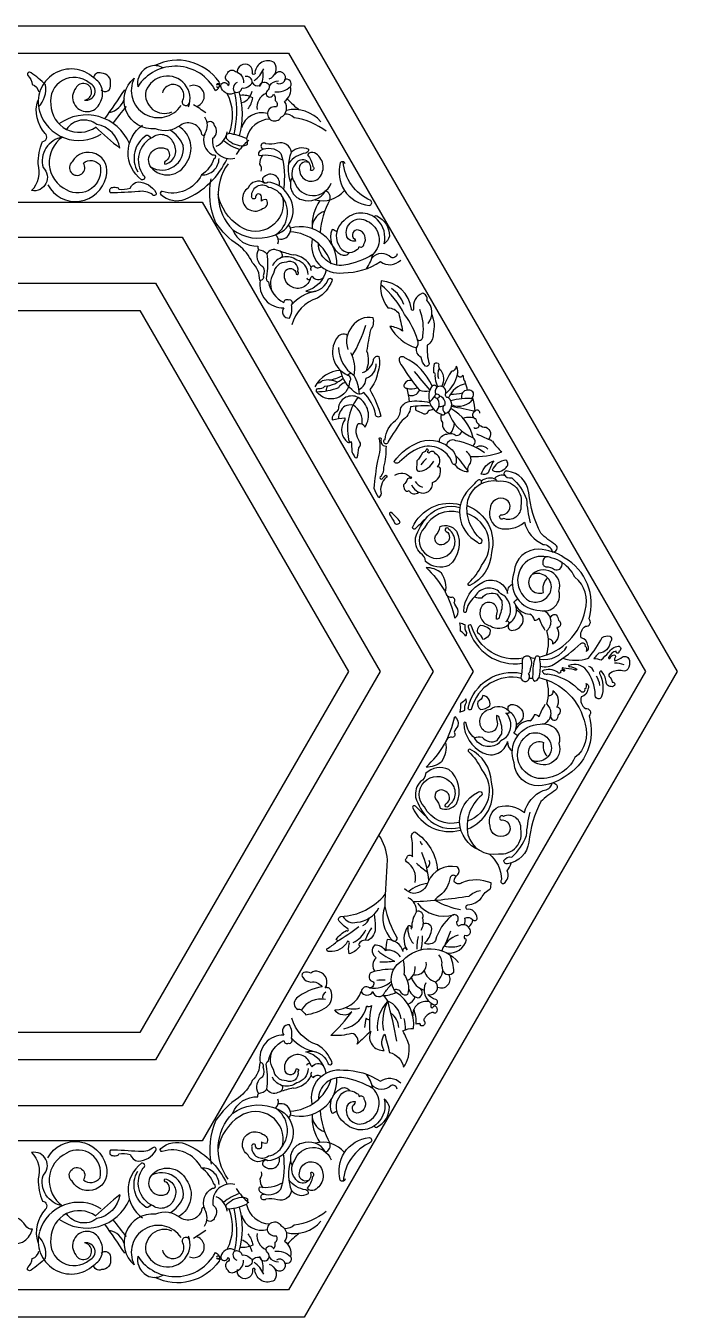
# Model space of a CAD drawing. Extents: x -66030 to 95157, y -13132 to 45879.
# Drawn here: x 27725 to 28417, y 15255 to 16627 of the extents above; entities that cross this region are included whole.
import ezdxf

# ---------------------------------------------------------------- set-up
doc = ezdxf.new("R2010")
doc.units = 0
doc.header["$LTSCALE"] = 100
doc.header["$MEASUREMENT"] = 0
for name, color, linetype in [('3', 11, 'CONTINUOUS'), ('4', 121, 'CONTINUOUS'), ('7', 105, 'CONTINUOUS')]:
    doc.layers.add(name, color=color, linetype=linetype)

# ---------------------------------------------------------------- blocks, each defined once
blk = doc.blocks.new('窗-071')
at = {"layer": '3'}
for points in [[(287.3, 1017.2), (574.6, 519.6), (287.3, 22), (-287.3, 22), (-574.6, 519.6), (-287.3, 1017.2)], [(218, 897.2), (436, 519.6), (218, 142), (-218, 142), (-436, 519.6), (-218, 897.2)]]:
    blk.add_lwpolyline(points, close=True, dxfattribs=at)
for points in [[(228.6, 987.2, 0.438189), (231.5, 994.1, 0.373718), (179.8, 1007.2)], [(271.8, 996.6, 0.503685), (275.9, 1009.7, 0.540446), (260.4, 1001.8, -0.935627), (258.3, 1000.6, 1.262142), (246.3, 1001)], [(91.9, 991.8, 0.04801), (80.3, 1001.4, 0.900983), (77.6, 999.2, -0.186951), (81.3, 991.9, -0.299596), (86.5, 986.1, -0.183133)], [(136.6, 987.8, 0.806853), (144.1, 992.3, 0.500109), (136.9, 1001, 0.539263), (130.7, 997.4)], [(246, 993.7, 0.499866), (244.3, 985.4, -0.469126), (233.6, 988.9, -1.325071), (238.6, 991.3, 0.516675), (239.1, 994.2, -0.533509), (238, 1000.7, -0.539439), (244.8, 1002.5, -0.351066), (251.3, 993.4)], [(243.7, 986.2, 0.518724), (250, 989.2, 0.309535), (258.2, 993.7, 0.498073), (252.6, 998.4, 0.306415)], [(219.9, 965.9, -0.28277), (220.1, 952.5, -1.032343), (217.8, 951.7, 0.538911), (200.7, 959.4, -0.274825), (180.3, 956.3, -0.732163), (163.3, 997)], [(229.5, 990.4, 3.990241), (229.4, 991.8, 0.22947), (232.5, 993.3, 0.22947)], [(258.2, 993.7, 0.357741), (264.2, 991.1, -1.227963), (271.1, 987.6, 1.617989), (275.3, 984.2, -0.236323), (276.6, 979, -0.457038), (277.6, 974, 2.007534), (281.3, 965.6, 0.466454), (284.2, 978.2, 0.278692), (289.1, 990.3, 0.278692)], [(276.5, 986.2, 0.217948), (289.1, 990.3, 0.764039), (283.9, 995.8, 0.764039)], [(105.6, 949.6, 0.449445), (90, 925.1, -0.748222), (80.8, 906.6, 0.269089), (86, 928.1, -0.106422), (89.6, 946, 0.646327), (91.7, 952.5, -0.263853), (85.7, 979.2)], [(254.6, 972.3, 0.145065), (258.6, 981.4, 0.148012), (248.8, 983.2)], [(317.8, 954.4, 0.124189), (292, 965.2, 0.19823), (284.3, 968.2, 0.19823)], [(151.8, 940.7, 0.322191), (133.1, 959.9, 0.434007), (108.8, 955.9, 0.434007)], [(176.8, 925.3, -0.804078), (189.7, 939.9, -0.488215), (188.9, 930.7, 0.566535), (187.9, 927.8, 0.502597), (195.3, 944, 0.499639), (178.4, 949.7, 0.476099), (170.6, 919, -0.910614), (169.2, 915.3, -0.510639), (170, 959.3)], [(176.8, 925.3, 0.546292), (205.3, 929, 0.438689), (199.1, 958.2, 0.438689)], [(244.3, 932.4, -0.543662), (226.6, 948.8, 0.443587), (227.9, 959, 0.645075), (221.7, 960.9)], [(176.6, 948.8, 0.30688), (173, 951, 0.404736), (166.2, 921.7)], [(220.1, 952.5, 0.396439), (226.3, 935.4, -1.081173), (227.2, 932.1, -0.175523), (217.4, 919.3, -0.377511), (185.9, 905.9, 0.706949), (184.6, 903.5, 0.27985), (204.4, 899.7, 0.184182), (238, 932.3, 0.184182)], [(93.8, 911.2, 0.695452), (140.6, 917.5, 0.91009), (113.3, 929.8, 2.272711), (122.4, 928.7, -0.448721), (135.8, 927, -0.660547), (108.9, 907.2)], [(282.7, 931, 0.181497), (263.7, 934.6, -0.358436), (264.8, 938.8, -0.366718), (281.2, 936.4, -0.115605), (283.3, 907.8)], [(289.8, 937.5, 0.444279), (278.5, 944.8, -0.122961), (269.2, 944.3, 1.499558), (267.8, 940.1)], [(289.1, 913.8, -0.17542), (289.8, 937.5, -0.351575), (303.4, 939.9, -0.404221), (301.2, 936.8, 0.19112), (287.6, 928.7, 0.19112)], [(303.6, 929.1, 0.666133), (296.2, 923, 0.66633), (312.3, 917.1, 0.467779), (308.4, 937, 0.359694), (302.7, 935.5, -0.115778), (307, 926, -0.917609), (305.1, 923, 0.93859), (292.6, 927.3, 0.341576), (292.2, 913.3, 0.698791), (321.6, 912.5)], [(238.8, 928.2, 0.366942), (242.5, 875.1, 0.248873), (274.4, 870.3, 0.556835), (286.8, 903.6, 0.226527), (270.8, 913.5, -0.291031), (267.9, 912.7, 0.475526), (254.9, 908.7, 1.0287), (266.5, 892.1, 0.513746), (269.9, 899.1, 0.348987), (265.7, 898, 0.033338), (265.4, 902.8, 0.844947), (260.9, 900.8, -0.908355), (257.8, 902.2, -0.639509), (271.3, 909.5, -0.234472), (282.6, 901.1, -0.683624), (248.2, 877.7, -0.210513), (230.8, 903.8)], [(265.5, 922.3, 0.253261), (264.4, 927.8, -0.187011), (266.8, 935.2)], [(333, 928.1, 0.681516), (329, 928.9, 0.201242), (332.3, 906.8, 0.223323), (352.3, 894.6, 0.662754), (353.5, 898.6, -0.276635), (331.3, 929.9)], [(242.5, 875.1, 0.326183), (262.8, 862, 0.109902), (263.2, 859.1, 0.414567), (266.8, 845.5, -0.247505), (267, 837.9, -0.575773), (264.2, 834.4, 0.21022), (258.2, 848.8, 0.132984), (247.1, 862.7, -0.097137), (229, 880.8, -0.155458), (225.1, 916.1)], [(356.5, 885.2, -0.617758), (358.4, 886.3, -0.295395), (368.5, 870, -0.194463), (364.2, 863.8, 0.2736), (358.9, 883.2, 0.421436), (332.2, 882.6, 0.381366), (327.8, 862.6, 0.511799), (342.4, 859.2, 0.316059), (344.2, 861.6, 0.57426), (348.1, 863.5, 0.492236), (343.8, 874.8, 0.843131), (340.4, 867.7, -0.227024), (341.2, 865.9, -0.34052), (334.3, 869.5, -0.695505), (350.7, 882.1, -0.527957), (355.2, 855.2, -0.098931), (331.9, 846.6, -0.461802), (311.4, 864.1)], [(326.2, 873.5, 0.106642), (322.5, 875.3, 0.404169), (329.6, 855.3, 0.427289), (336.3, 856.9)], [(306.5, 867.8, 0.531698), (331.5, 840.5, 0.15215), (361.3, 849.5, 0.377607), (377.7, 850.7)], [(263.2, 859.1, -0.184886), (270, 855.8, -0.065233), (269.7, 837.2, 0.383617), (271.2, 833.1, 0.238239), (283.7, 816.6, -0.556812), (287.4, 818.8, -0.77544), (289.7, 814.7)], [(282.1, 852.8, 0.560066), (278.8, 858.3, 0.416833), (270, 855.8)], [(303.1, 839.2, 0.345487), (294, 850.7, 0.481719), (274.4, 846)], [(374.8, 855.7, -0.420065), (369.9, 852.7, 0.449482), (354.4, 852.3, 0.449482)], [(302.1, 836.5, 0.515997), (304.8, 835.3, -0.52587), (288.4, 830.1, -0.319241), (284.5, 841.1, -0.819683), (293.5, 839.4, 0.964372), (295, 841.6, 0.613297), (285.7, 849, 0.390127), (275.4, 839.9, 0.311151), (275.5, 823.4)], [(317.6, 842.9, -0.289337), (301.3, 825.7, 0.373353), (319.1, 834.4, -1.203857), (322.3, 833.8, -0.153404), (310.7, 820.1, 0.254655), (290, 798.5, 0.254655)], [(305.8, 842.1, -0.515759), (307.5, 846.3, 0.436859), (313.7, 845.6, 0.436859)], [(304.8, 835.3, -0.120951), (306.3, 837.7, 0.464695), (315.4, 836.7, 0.464695)], [(399.6, 799.7, 0.372675), (398.7, 818.4, 0.446236), (395.1, 824, 0.359642), (388, 811.4, -1.261199), (386.3, 811.2, 0.358117), (361.9, 834, 0.210966), (367.3, 812.2, -0.249711), (376.1, 807.8, -0.009746), (379.2, 793.6, 0.126402), (369, 797.3, 0.204325), (390.3, 780.1, 0.204325)], [(402.6, 806.9, -0.164888), (403.7, 791.2, -0.277155), (399, 782.1, 0.094097), (400.5, 767.4, -0.478649), (397.5, 765.2, -0.136974), (394, 772.4, -0.30308), (390.3, 780.1, 0.265885), (391.2, 786.4, 0.094142), (380.8, 806.8, 0.100657), (361.6, 830.9)], [(391.2, 786.4, 0.650192), (395.3, 789.6, 0.138222), (393, 810.9, 0.138222)], [(350, 761.7, 0.199649), (350.5, 777.5, -0.01011), (353.5, 794.5, 0.239923), (355.5, 804.3, 0.298524), (338.7, 797.5, 0.267043), (335.1, 778.8, 0.267043)], [(334.8, 790.1, 0.459998), (326, 787.6, 0.465671), (334.8, 758.2, -0.541588), (336.5, 753, -0.696899), (309.9, 744.8, -0.482692), (311.3, 747.3, 0.218088), (316.7, 749.1, 0.165775), (331.3, 755.8)], [(346.9, 760.2, 0.25044), (355.8, 770, -0.50732), (360, 773.2, -0.163326), (359, 759.8, -0.134015), (352.8, 746.5, -0.070766), (361.7, 725.2, -0.687081), (357.3, 726.9, 0.142357), (348, 744.1, -0.394367), (340.2, 744.8, -0.177721), (329.2, 761.8)], [(402.9, 749.4, 0.182224), (380.9, 772.1, 0.448614), (376.3, 771.6, 0.227266), (378.8, 765.4, 0.03655), (392.7, 745.9, 0.08241), (400.8, 745.4, 0.08241)], [(344.1, 746.5, 0.284997), (349.8, 755.8, 0.354596), (357.8, 767.2, 0.354596)], [(407.4, 748.8, -0.10098), (405.4, 757.8, 0.468735), (404.4, 760, -0.113961), (404.9, 767.5, -0.570747), (408.3, 766.8, 0.340444), (409.9, 762.1, -0.268404), (410.6, 749.1)], [(418.6, 761.4, 0.040765), (411.9, 748.5, 0.040765)], [(309.9, 744.8, 0.086823), (327.9, 748.1, -0.273494), (333.2, 752.3)], [(326.9, 752.4, 0.190398), (314.4, 753.5, -0.271522), (310.4, 751.5)], [(386.6, 753.7, 0.356383), (380.6, 751.1, 0.6056), (382.5, 747.5, 0.165181), (391, 748, 0.165181)], [(433.8, 739.2, 1.02802), (431.4, 745.9, 0.559442), (426.9, 739.1, 0.559442)], [(346.6, 718.8, 0.298989), (339.4, 733.9, 0.139709), (332.7, 733.2, 0.241293), (327.6, 723.1, 0.241293)], [(402.2, 733.2, 0.055284), (385.5, 732.5, -0.247885), (378.7, 721.7, 0.010644), (367.6, 704.8, -1.861727), (365, 706.4, -0.213349), (373.5, 721.7, 0.242104), (377.4, 730.5, -0.28033), (384.5, 737, -0.085771), (400.8, 736.1)], [(390.4, 733.1, 0.778381), (391.7, 729.2, 0.000004), (396.3, 726.9, 0.414141), (400.2, 729.9, 0.144161), (403.8, 731)], [(415.9, 728.5, 0.215092), (436, 707.6, 0.211227), (418, 731.2)], [(441.3, 727.6, 0.801543), (437.4, 729, 0.746531), (438, 722.9, 0.39441), (446.3, 716.3, -0.504574), (448.2, 706.4)], [(408.7, 704.5, -0.419686), (414.8, 710.6, -0.285654), (422.2, 709.6, 0.365349), (426.8, 713, 0.365349)], [(373, 677.7, -0.363575), (385.1, 676.3, -1.032954), (385.7, 674.8, 0.408314), (383.1, 674.6, -0.105199), (379.9, 669.8, 0.084853), (380.8, 666.1, 0.551848), (384.3, 665.3, 0.533308), (392.1, 664, 0.601593), (403.2, 671.8, 0.347646), (409.7, 682, 0.617702), (407.1, 684.1, 0.523004), (405.6, 694.9, 0.632224), (400.2, 695.2, -0.333656), (399.4, 696.8, 0.943634), (398.5, 698.6, -0.21856), (395.2, 695.5, -0.05344), (390.6, 689.1, -0.018163), (390.3, 682.7, 0.414011), (393, 680.7, 0.23639), (404.2, 688.8)], [(445, 695.6, 0.107456), (422, 705.3, 0.517228), (414.4, 701.7)], [(421, 686.3, 0.252671), (432, 680.6, -0.287091), (433.7, 687.3, 0.386683), (430.3, 696.6, 0.386683)], [(435.1, 668.7, 0.541295), (439.5, 623.7, 1.070372), (442.8, 625.7, -0.283444), (431.7, 657.6, -0.391193), (456.3, 672.9, -0.521675), (474.2, 652.9, -0.576607), (460.2, 642.8, -1.768294), (459.4, 645.7, 0.744745), (462.3, 658.1, 0.54448), (449.5, 650.6, 0.375828), (456.4, 635.1, 0.247234), (477.1, 639.7, 0.226493), (492.1, 621.9, -0.342709), (499.5, 616, 0.810291), (502.2, 621.6, -0.048055), (490.3, 630.9, -0.093286), (480.7, 663.5, 0.33863), (463.6, 680.9, 0.549303), (460.7, 678.3, 0.345535), (466.9, 675.5, -0.121174), (478.8, 658.3, 0.044468), (481.7, 639.3, 0.044468)], [(397.9, 642.7, 0.011868), (389.6, 634.7, -0.720257), (387.2, 635.5, -0.37665), (425.7, 653.8)], [(424.9, 647.6, 0.354377), (396.7, 635.2, 0.977679), (416.9, 614.5, 0.481842), (416.4, 633.9, 1.8031), (414.3, 632.3, -0.59556), (413.8, 622.9, -0.836384), (405.6, 628.7, 0.117296), (409.3, 636.3, -0.336304), (422.4, 632.6, -0.347067), (416.4, 605, -0.30877), (397.7, 608.2, 0.23857), (393.5, 614.8, -0.228332), (389.6, 627.3, -0.09422), (399.3, 644.4, -0.274534), (425.2, 651.7)], [(431, 653.1, -0.388017), (450.6, 615.3, -0.280266), (433.2, 588.8, -0.902294), (432.4, 590.9, 0.092977), (442.7, 605, 0.523777), (431.2, 646.7, 0.523777)], [(490, 523.9, 0.249002), (501.8, 526.1, 0.04685), (522.5, 542.1, -0.782779), (525.8, 540.2, -0.402289), (526.7, 535.8, 0.5157), (528.1, 540.5, 0.334105), (522.8, 546.7, -0.336714), (526.2, 556, 0.745022), (529.1, 561.9, 0.353687), (509.2, 611.1, 0.142596), (488.8, 618, 0.407439), (468.9, 599.8, 0.528024), (489.9, 568.7, 0.578801), (504.9, 584.2, 0.834073), (482.4, 596.6, 0.773489), (492.6, 583.2, -0.259401), (495.3, 594.4)], [(413.7, 583.2, 0.204211), (410.4, 598.7, 0.189582), (398, 603.2, -0.158953), (421.1, 562.5, 0.312686), (423.5, 569.9, -0.024387), (420.6, 575.1, 0.570067), (419.3, 579.3, -0.457267), (414.1, 582.4)], [(489.1, 531.2, 0.295758), (525.9, 568.7, 0.31476), (517.8, 595.5, 0.307491), (488.3, 612.1, 0.714601), (481.3, 576.2, 0.428347), (498.5, 584.8, 0.610381), (483.4, 597.7, 0.610381)], [(496.2, 611.8, 0.514594), (492, 607.4, 0.478208), (494.4, 603.9, -0.149134), (501.3, 601.8, 0.235806), (505.6, 602, 0.234855), (507.6, 607.2, 0.234855)], [(437, 579.6, 0.191798), (430.3, 567.5, -0.636053), (428.3, 567.8, -0.276642), (443.8, 591.6, -0.489405), (463.6, 582.5, -0.297239), (467.4, 590)], [(464.4, 557.4, 0.691163), (468, 552.8, 0.464408), (475.9, 563.9, 0.145512), (470.7, 569)], [(498.4, 561.1, -0.707814), (502.7, 565.1, -0.149495), (504.6, 560.9, -0.755631), (503.2, 554.9, -0.428598), (499.9, 541.7, 0.519499), (496.5, 545.7, 0.519499)], [(476, 530.3, -0.384372), (434.7, 556, 1.246286), (432.1, 554.8, 0.381944), (475.3, 526.2, 0.405728)], [(508, 530.3, 0.163226), (528.6, 530.4, 0.055136), (539.8, 547.1, -0.158895), (545.7, 548.1, -0.560287), (546.1, 543.3, -0.381018), (536.9, 534.4, -0.021731), (532.9, 530.2, -0.070995), (538.9, 528.9, 0.002638), (544.8, 534.8, -0.214136), (552.6, 540.1, -0.820618), (553, 535.7, -1.534943), (551, 536, 0.228341), (545.1, 531.2, 1.333307), (546.1, 530.4, -0.316722), (549.8, 533, -0.331142), (550.2, 530.9, 0.393151), (549.8, 528.3, 0.092433), (556, 531.3, -0.520908), (561.6, 528.5, -0.156279), (560.4, 521.5, -0.293407), (556.1, 520.1, 0.215264), (546.3, 518.3, 0.460297), (545.2, 515.7, -0.224721), (547.6, 511, -0.527499), (549.8, 509.4, -0.523751), (546.9, 507.5, -0.416654), (542.8, 511.5, 0.160421), (539, 520, 0.449116), (537.5, 518.1, -0.218756), (538.8, 498.6, -0.80957), (534.1, 500.9, 0.163989), (527, 520.7, 0.332475), (512.9, 524.5, 0.867167), (513.6, 523.5, -0.126354), (519.4, 521.6, -0.52541), (517.3, 521, 0.027726), (508.6, 522.4, 1.273715), (508, 521.3, -0.767209), (509.1, 519.5, 0.544239), (506.2, 519.8, -1.187926), (503.9, 519.2, 0.237386), (491.5, 520.1, 0.48675), (496, 517.8, -0.114619), (515.6, 509.7)], [(474.6, 514.1, 0.410683), (434.7, 489.8, -1.246286), (432.1, 490.9, -0.410322), (474.8, 518.1)], [(515.6, 509.7, -0.016281), (522.5, 503.7, 0.782779), (525.8, 505.6, 0.402289), (526.7, 510, -0.5157), (528.1, 505.3, -0.334105), (522.8, 499.1, 0.336714), (526.2, 489.8, -0.745022), (529.1, 483.8, -0.353687), (509.2, 434.7, -0.142596), (488.8, 427.7, -0.407439), (468.9, 446, -0.528024), (489.9, 477.1, -0.578801), (504.9, 461.6, -0.834073), (482.4, 449.2, -0.773489), (492.6, 462.6, 0.259401), (495.3, 451.4)], [(488.8, 514.7, -0.297613), (525.9, 477.1, -0.31476), (517.8, 450.3, -0.307491), (488.3, 433.6, -0.714601), (481.3, 469.6, -0.428347), (498.5, 461, -0.610381), (483.4, 448)], [(498.4, 484.7, 0.707814), (502.7, 480.7, 0.149495), (504.6, 484.9, 0.755631), (503.2, 490.9, 0.428598), (499.9, 504.1, -0.519499), (496.5, 500.1, -0.519499)], [(464.4, 488.3, -0.691163), (468, 493, -0.464408), (475.9, 481.9, -0.145512), (470.7, 476.8)], [(413.7, 462.6, -0.204211), (410.4, 447, -0.189582), (398, 442.6, 0.158953), (421.1, 483.3, -0.312686), (423.5, 475.9, 0.024387), (420.6, 470.7, -0.570067), (419.3, 466.5, 0.457267), (414.1, 463.4)], [(437, 466.2, -0.191798), (430.3, 478.2, 0.636053), (428.3, 478, 0.276642), (443.8, 454.2, 0.489405), (463.6, 463.2, 0.297239), (467.4, 455.8)], [(431, 392.7, 0.388017), (450.6, 430.5, 0.280266), (433.2, 457, 0.902294), (432.4, 454.9, -0.092977), (442.7, 440.7, -0.523777), (431.2, 399.1, -0.523777)], [(424.9, 398.2, -0.354377), (396.7, 410.6, -0.977679), (416.9, 431.3, -0.481842), (416.4, 411.9, -1.8031), (414.3, 413.4, 0.59556), (413.8, 422.9, 0.836384), (405.6, 417.1, -0.117296), (409.3, 409.5, 0.336304), (422.4, 413.2, 0.347067), (416.4, 440.7, 0.30877), (397.7, 437.6, -0.23857), (393.5, 431, 0.228332), (389.6, 418.4, 0.09422), (399.3, 401.4, 0.274534), (425.2, 394.1)], [(441, 375.7, -0.655649), (439.5, 422.1, -1.070372), (442.8, 420, 0.283444), (431.7, 388.2, 0.391193), (456.3, 372.9, 0.521675), (474.2, 392.9, 0.576607), (460.2, 403, 1.768294), (459.4, 400.1, -0.744745), (462.3, 387.7, -0.54448), (449.5, 395.2, -0.375828), (456.4, 410.7, -0.247234), (477.1, 406.1, -0.226493), (492.1, 423.9, 0.342709), (499.5, 429.8, -0.810291), (502.2, 424.2, 0.048055), (490.3, 414.9, 0.093286), (480.7, 382.2, -0.33863), (463.6, 364.9, -0.549303), (460.7, 367.5, -0.345535), (466.9, 370.3, 0.121174), (478.8, 387.5, -0.044468), (481.7, 406.5, -0.044468)], [(397.9, 403.1, -0.011868), (389.6, 411.1, 0.720257), (387.2, 410.3, 0.37665), (425.7, 392)], [(389.2, 349.8, 0.33058), (382.2, 366.4, -0.491055), (382.6, 369.7, -0.782064), (387, 370.5, 0.054214), (386.6, 385.3, -0.468739), (389, 390.5, -0.238756), (407.3, 359.4)], [(448.7, 372.8, -0.213238), (458.7, 352.3, 0.781005), (460.4, 349, 0.390389), (463.2, 359.3, 0.088604), (466.4, 365.5)], [(428.8, 315.7, 0.151859), (429.3, 321.2, -0.321349), (435.5, 320, 0.720493), (439.2, 321.2, 0.441518), (430.8, 328.2, -0.565609), (431.6, 331.9, 0.208421), (442.5, 337.4, -0.168684), (449.9, 344.8, 0.062334), (450.3, 349.4, 0.19969), (426.7, 349.6, -0.503888), (420.5, 351, -0.189337), (423.6, 356.3, 0.45952), (422.8, 362.3, 0.362111), (399.7, 350.4, -0.343097), (387.8, 340.9, -0.134565), (380.8, 344.8)], [(422, 354.6, 0.611475), (417.4, 353.7, -0.183162), (409.2, 339.3, 0.139843), (405.2, 335.5, 0.139843)], [(387.6, 334.4, 0.029725), (432.6, 338.9, -0.12037), (441.7, 343.4)], [(343.9, 314.2, -0.036082), (326, 302, 0.868319), (325.7, 304, -0.1274), (334, 311.1, 1.246928), (335, 312.6, -0.073618), (328.1, 318.8, -0.608583), (329.6, 322.4, 0.212075), (365.2, 340.3, 0.212075)], [(356.4, 324.6, -0.014238), (357.1, 314.2, -0.313832), (351.1, 303, 0.395508), (343.6, 299.6, -0.937384), (343.9, 297.6, -0.181075), (336.1, 292.4, -0.123795), (336.3, 300.4, 0.475818), (334.8, 302.5, -0.310194), (320.1, 294.3, -0.669466), (318.3, 296.5, 0.06456), (326, 302)], [(394.1, 311.5, 0.238668), (395.2, 321.2, 0.705002), (390.3, 326.4, 0.148657), (386.5, 313.3, 0.148657)], [(414.7, 293.2, 0.389029), (430.5, 303.9, -0.500368), (429.2, 307.3, 0.786293), (433, 312.9, 0.437837), (424, 314.6, -0.23628), (422.9, 318.4, 1.04807), (418.4, 322.9, 0.151273), (405.6, 303.2, -0.413861), (396.9, 301.1, 0.174357), (402.4, 311.1, 0.67113), (395.8, 316.2, 0.67113)], [(386.1, 312.2, 1.047439), (383.4, 314.3, 0.297682), (382.7, 295.5, 1.255575), (379.5, 294.2, 0.343512), (366.7, 303.9, 0.067671), (365.7, 294.8, 0.248704), (356.6, 299.4, 0.501974), (358, 289.3, 0.402425), (356.8, 278.2, 0.402425)], [(353.5, 229.9, 0.577587), (364.4, 214.7, -0.33678), (364.9, 227.8, 0.010647), (368.7, 213.1, -0.284006), (380, 201.1, 0.187332), (384.3, 218.8, 0.048314), (379.4, 230.3, -0.162092), (388, 232.2, 0.286979), (373.9, 261.4, -0.488088), (379.5, 287.2, -0.457908), (424, 285.5)], [(379.5, 287.2, -0.081388), (380.2, 276, -0.229568), (383.2, 259.6, -0.409684), (378.3, 260.5, 0.430416), (372.5, 263.4, 0.430416)], [(372, 279.9, 0.082051), (354.2, 277.5, 0.721583), (355.6, 269.9, -0.566768), (352.5, 265, 0.590115), (345.9, 262, 0.627171), (355.1, 262, 0.77991), (364.9, 261.5, -0.029105), (370.5, 268.2)], [(353.5, 229.9, 0.019989), (342.6, 219.6, 0.518388), (338.3, 228.3, -0.082665), (321.4, 226.7, 0.042544), (338.3, 245.7, -0.486239), (324.6, 247.3, 0.310023), (345.9, 262, 0.310023)], [(383.9, 264.6, 0.254108), (391.3, 256.9, 0.719893), (392.7, 264.9, 0.719893)], [(397.8, 269.1, 0.412816), (403.5, 251.9, 1.230062), (405.8, 255.7, -0.180245), (399.5, 259.8, 0.782213), (405.6, 269.9)], [(377.9, 240.1, 0.274177), (367.2, 254.4, 0.221807), (358.9, 230.4, 0.221807)], [(374.6, 222.2, 0.017925), (367.2, 254.4, 0.010826), (364.1, 258.8)], [(402.4, 252.6, 0.193095), (401.9, 250.8, 0.729909), (403.6, 249.1, -0.475356), (405.6, 250.4, -0.309574), (406.6, 246.3, -0.809006), (403.9, 245.3, 0.233249), (396.7, 240.4, 0.476859), (397, 237.6, -0.713897), (393.5, 234.7, 0.265835), (393, 236.3, -0.065426), (390.1, 235.9, 0.100017), (388.2, 247.7, 0.100017)], [(317.6, 196.3, 0.289337), (301.3, 213.5, -0.373353), (319.1, 204.8, 1.203857), (322.3, 205.4, 0.153404), (310.7, 219.2, -0.254655), (290, 240.7, -0.254655)], [(263.2, 180.1, 0.184886), (270, 183.4, 0.065233), (269.7, 202, -0.383617), (271.2, 206.2, -0.238239), (283.7, 222.6, 0.556812), (287.4, 220.4, 0.77544), (289.7, 224.5)], [(302.1, 202.7, -0.515997), (304.8, 204, 0.52587), (288.4, 209.1, 0.319241), (284.5, 198.1, 0.819683), (293.5, 199.8, -0.964372), (295, 197.6, -0.613297), (285.7, 190.2, -0.390127), (275.4, 199.3, -0.311151), (275.5, 215.9)], [(242.5, 164.1, -0.326183), (262.8, 177.3, -0.109902), (263.2, 180.1, -0.414567), (266.8, 193.8, 0.247505), (267, 201.3, 0.575773), (264.2, 204.8, -0.21022), (258.2, 190.4, -0.132984), (247.1, 176.5, 0.097137), (229, 158.4, 0.155458), (225.1, 123.1)], [(303.1, 200, -0.345487), (294, 188.5, -0.481719), (274.4, 193.2)], [(304.8, 204, 0.120951), (306.3, 201.5, -0.464695), (315.4, 202.5, -0.464695)], [(306.5, 171.4, -0.531698), (331.5, 198.8, -0.15215), (361.3, 189.8, -0.377607), (377.7, 188.5)], [(305.8, 197.1, 0.515759), (307.5, 192.9, -0.436859), (313.7, 193.7, -0.436859)], [(356.5, 154, 0.617758), (358.4, 152.9, 0.295395), (368.5, 169.3, 0.194463), (364.2, 175.5, -0.2736), (358.9, 156, -0.421436), (332.2, 156.7, -0.381366), (327.8, 176.6, -0.511799), (342.4, 180, -0.316059), (344.2, 177.6, -0.57426), (348.1, 175.8, -0.492236), (343.8, 164.4, -0.843131), (340.4, 171.5, 0.227024), (341.2, 173.3, 0.34052), (334.3, 169.8, 0.695505), (350.7, 157.1, 0.527957), (355.2, 184.1, 0.098931), (331.9, 192.6, 0.461802), (311.4, 175.2)], [(282.1, 186.4, -0.560066), (278.8, 180.9, -0.416833), (270, 183.4)], [(326.2, 165.8, -0.106642), (322.5, 164, -0.404169), (329.6, 184, -0.427289), (336.3, 182.3)], [(374.8, 183.6, 0.420065), (369.9, 186.5, -0.449482), (354.4, 186.9, -0.449482)], [(238.8, 111.1, -0.366942), (242.5, 164.1, -0.248873), (274.4, 168.9, -0.556835), (286.8, 135.6, -0.226527), (270.8, 125.7, 0.291031), (267.9, 126.6, -0.475526), (254.9, 130.5, -1.0287), (266.5, 147.2, -0.513746), (269.9, 140.1, -0.348987), (265.7, 141.2, -0.033338), (265.4, 136.5, -0.844947), (260.9, 138.4, 0.908355), (257.8, 137, 0.639509), (271.3, 129.7, 0.234472), (282.6, 138.1, 0.683624), (248.2, 161.6, 0.210513), (230.8, 135.4)], [(93.8, 128.1, -0.695452), (140.6, 121.7, -0.91009), (113.3, 109.4, -2.272711), (122.4, 110.6, 0.448721), (135.8, 112.2, 0.660547), (108.9, 132)], [(220.1, 86.7, -0.396439), (226.3, 103.8, 1.081173), (227.2, 107.1, 0.175523), (217.4, 119.9, 0.377511), (185.9, 133.3, -0.706949), (184.6, 135.7, -0.27985), (204.4, 139.5, -0.184182), (238, 107, -0.184182)], [(303.6, 110.1, -0.666133), (296.2, 116.2, -0.66633), (312.3, 122.1, -0.467779), (308.4, 102.3, -0.359694), (302.7, 103.7, 0.115778), (307, 113.2, 0.917609), (305.1, 116.2, -0.93859), (292.6, 112, -0.341576), (292.2, 125.9, -0.698791), (321.6, 126.7)], [(333, 111.2, -0.681516), (329, 110.3, -0.201242), (332.3, 132.4, -0.223323), (352.3, 144.6, -0.662754), (353.5, 140.7, 0.276635), (331.3, 109.3)], [(105.6, 89.6, -0.449445), (90, 114.1, 0.748222), (80.8, 132.6, -0.269089), (86, 111.2, 0.106422), (89.6, 93.3, -0.646327), (91.7, 86.7, 0.263853), (85.7, 60.1)], [(282.7, 108.2, -0.181497), (263.7, 104.6, 0.358436), (264.8, 100.5, 0.366718), (281.2, 102.9, 0.115605), (283.3, 131.4)], [(289.1, 125.5, 0.17542), (289.8, 101.8, 0.351575), (303.4, 99.4, 0.404221), (301.2, 102.4, -0.19112), (287.6, 110.5, -0.19112)], [(176.8, 113.9, 0.804078), (189.7, 99.3, 0.488215), (188.9, 108.6, -0.566535), (187.9, 111.4, -0.502597), (195.3, 95.2, -0.499639), (178.4, 89.5, -0.476099), (170.6, 120.2, 0.910614), (169.2, 123.9, 0.510639), (170, 79.9)], [(176.6, 90.5, -0.30688), (173, 88.2, -0.404736), (166.2, 117.5)], [(176.8, 113.9, -0.546292), (205.3, 110.3, -0.438689), (199.1, 81, -0.438689)], [(265.5, 116.9, -0.253261), (264.4, 111.4, 0.187011), (266.8, 104)], [(244.3, 106.8, 0.543662), (226.6, 90.4, -0.443587), (227.9, 80.2, -0.645075), (221.7, 78.3)], [(151.8, 98.5, -0.322191), (133.1, 79.3, -0.434007), (108.8, 83.3, -0.434007)], [(289.8, 101.8, -0.444279), (278.5, 94.4, 0.122961), (269.2, 94.9, -1.499558), (267.8, 99.1)], [(40.7, 80.6, 0.461866), (19, 87.3, 0.498105), (20.6, 71.9, -0.287496), (30, 69.6, -0.754544), (28.8, 67.8, 0.333095), (15.6, 62.1, -0.074926), (10.6, 42.2, 0.201978), (30.7, 42.2, 0.31348), (35.2, 60, -0.234426), (40.1, 54.3, 0.075052), (41.4, 43.7, 0.285632), (54.9, 38.7, -0.200127), (59.3, 46.7, 0.320062), (60.4, 60.2, 0.253701), (75.1, 61.4, 0.148259), (81.5, 70.8, -0.27623), (75.9, 73.7, 0.307743), (59.9, 81.2, 0.307743)], [(219.9, 73.3, 0.28277), (220.1, 86.7, 1.032343), (217.8, 87.5, -0.538911), (200.7, 79.8, 0.274825), (180.3, 82.9, 0.732163), (163.3, 42.2)], [(317.8, 84.9, -0.124189), (292, 74, -0.19823), (284.3, 71.1, -0.19823)], [(258.2, 45.5, -0.357741), (264.2, 48.2, 1.227963), (271.1, 51.6, -1.617989), (275.3, 55, 0.236323), (276.6, 60.3, 0.457038), (277.6, 65.3, -2.007534), (281.3, 73.7, -0.466454), (284.2, 61.1, -0.278692), (289.1, 48.9, -0.278692)], [(254.6, 67, -0.145065), (258.6, 57.9, -0.148012), (248.8, 56.1)], [(91.9, 47.4, -0.04801), (80.3, 37.9, -0.900983), (77.6, 40, 0.186951), (81.3, 47.3, 0.299596), (86.5, 53.2, 0.183133)], [(136.6, 51.4, -0.806853), (144.1, 46.9, -0.500109), (136.9, 38.3, -0.539263), (130.7, 41.9)], [(228.6, 52, -0.438189), (231.5, 45.1, -0.373718), (179.8, 32)], [(246, 45.5, -0.499866), (244.3, 53.8, 0.469126), (233.6, 50.3, 1.325071), (238.6, 47.9, -0.516675), (239.1, 45.1, 0.533509), (238, 38.5, 0.539439), (244.8, 36.8, 0.351066), (251.3, 45.8)], [(243.7, 53, -0.518724), (250, 50, -0.309535), (258.2, 45.5, -0.498073), (252.6, 40.9, -0.306415)], [(276.5, 53, -0.217948), (289.1, 48.9, -0.764039), (283.9, 43.5, -0.764039)], [(229.5, 48.8, -3.990241), (229.4, 47.5, -0.22947), (232.5, 45.9, -0.22947)], [(271.8, 42.6, -0.503685), (275.9, 29.6, -0.540446), (260.4, 37.4, 0.935627), (258.3, 38.7, -1.262142), (246.3, 38.3)]]:
    blk.add_lwpolyline(points, format="xyb", dxfattribs=at)
for points in [[(238.4, 947.7, 0.200796), (251.2, 942.7, 0.100653), (254.5, 944, 0.145904), (253.6, 948.5, 0.067193), (239.7, 952.5, 0.767251)], [(180.8, 905.1, -0.972781), (177.9, 903.4, 0.196221), (166.7, 905.8, -0.004743), (144.3, 904.7, -0.485052), (145, 909, -0.12296), (149, 909.2, -0.474552), (150.8, 907.7, 0.098903), (159.9, 908.5, -0.240159), (166.5, 913.7, -0.24764)], [(410.4, 726.7, 0.482271), (413.5, 727.2, 0.585802), (416.1, 739.9, -0.601539), (414, 743.7, 0.672755), (406.7, 748.4, 0.499629), (402.9, 749.4, 0.510251)], [(338.3, 696.7, 0.132346), (340.2, 693.3, 0.617712), (342.5, 691.8, 0.063968), (344, 699.7, 0.380129), (344.6, 704.6, -0.278197), (343.3, 719.2, -0.369792), (348.9, 716.3, 0.434221), (343.3, 740.2, 0.486863), (327.6, 732.7, -0.20247), (326, 728.7, 0.330532), (322.6, 722.2, -0.018314), (332.7, 723.8, -0.236323), (331.7, 720.5, 0.349802), (334.7, 704.1, 0.355009), (337.8, 704.8, -0.014139)], [(365.8, 701, -0.060597), (363.9, 684.1, -0.186951), (361.7, 676.6, 1.15322), (362.7, 674.6, -0.105558), (364.8, 676.8, -1.904254), (365.8, 675.7, 0.273285), (361.9, 662.6, -0.15852), (360, 659.5, -0.076193), (356.3, 667, -0.016031), (359.1, 689.1, 0.147886), (360.3, 707.5, -0.565106), (361.9, 707.1, 0.333654), (363.6, 701.5, 0.150194)], [(372.3, 688.6, -0.143728), (393.6, 704.6, -0.283759), (419, 697.9, -0.203718), (422.3, 688.3, -0.998898), (419, 687.6, 0.42069), (393, 699.6, 0.092293), (376.6, 688.3, -0.567611)], [(452.4, 689.2, 0.052531), (448.1, 679.6, -0.267359), (442.4, 678.4, -0.240804)], [(462.3, 689.6, 0.293825), (451.2, 681.5, 0.357314), (462.5, 683.9, 0.494389)], [(369.9, 647.5, 0.958479), (369, 645.7, -0.032903), (373, 638.8, 0.511936), (377.3, 640.1, 0.061301)], [(457, 564.2, -0.487843), (454.6, 561.6, -0.065022), (455.2, 567, 0.872725), (442.6, 571.6, 0.514839), (449.8, 556.4, 0.347247), (464.4, 557.4, 1.033277), (462.2, 559.6, 0.427078), (460.7, 580.7, -0.159334), (456.3, 584.2, 0.456537), (437, 579.6, 0.170103), (443.1, 579, -0.343328), (455.2, 581.8, 0.011368), (458.9, 576.4, -0.146939)], [(425.2, 558.8, -0.018489), (429.2, 557.4, 0.163143), (430.5, 550.9, -0.071145), (430.1, 548.1, 0.082234), (425.8, 552.1, 0.075528)], [(441.7, 556.8, -0.177916), (449.4, 553.6, -0.422438), (443.6, 545.4, 0.237532), (439.7, 550.5, -0.293569)], [(475.3, 528.6, -0.047892), (474.5, 516, 0.802859), (480.4, 512.8, 0.32856), (480.5, 517.9, 0.241059), (482, 522.3, 0.27965), (481.4, 531.5, 0.211407), (477.2, 531.5, 0.193036)], [(485.7, 530.6, 0.08745), (483.9, 517.2, 0.380835), (485.6, 511.7, 0.322635), (489.5, 517.8, 0.089801), (489.4, 530.5, 0.797128)], [(441.7, 489, 0.177916), (449.4, 492.1, 0.422438), (443.6, 500.4, -0.237532), (439.7, 495.3, 0.293569)], [(425.2, 487, 0.018489), (429.2, 488.4, -0.163143), (430.5, 494.9, 0.071145), (430.1, 497.7, -0.082234), (425.8, 493.7, -0.075528)], [(457, 481.6, 0.487843), (454.6, 484.2, 0.065022), (455.2, 478.8, -0.872725), (442.6, 474.2, -0.514839), (449.8, 489.4, -0.347247), (464.4, 488.3, -1.033277), (462.2, 486.2, -0.427078), (460.7, 465.1, 0.159334), (456.3, 461.6, -0.456537), (437, 466.2, -0.170103), (443.1, 466.8, 0.343328), (455.2, 464, -0.011368), (458.9, 469.4, 0.146939)], [(314.4, 265.9, 0.128663), (293.8, 256.7, 0.476729), (294.4, 247.7, -0.20503), (297.7, 247.2, -0.041599), (301.2, 243.4, 0.105989), (318, 249.4, 0.331159), (321.3, 263.1, 0.437246), (316.9, 264.9, 0.520074), (312, 277.9, 0.308849), (305.4, 276.8, 0.215408), (299.7, 277.4, 0.500483), (298.8, 273.5, 0.243176), (305.4, 269.7, -0.295484)], [(180.8, 134.2, 0.972781), (177.9, 135.9, -0.196221), (166.7, 133.4, 0.004743), (144.3, 134.5, 0.485052), (145, 130.2, 0.12296), (149, 130, 0.474552), (150.8, 131.5, -0.098903), (159.9, 130.8, 0.240159), (166.5, 125.5, 0.24764)], [(238.4, 91.5, -0.200796), (251.2, 96.5, -0.100653), (254.5, 95.3, -0.145904), (253.6, 90.7, -0.067193), (239.7, 86.8, -0.767251)]]:
    blk.add_lwpolyline(points, format="xyb", close=True, dxfattribs=at)
blk.add_circle((406.9, 741.2), 1.78, dxfattribs=at)
for centre, radius, start, end in [((112.6, 977.9), 26.6, 46.9617, 196.376), ((114.9, 978.7), 19, 49.7905, 188.8557), ((177.3, 992.8), 11.5, 153.2772, 193.2873), ((196.5, 970.5), 36.2, 27.5137, 147.0001), ((179.8, 993.7), 13.5, 59.2426, 161.5491), ((189.9, 980.5), 18.3, 339.3847, 160.0712), ((244.9, 1015), 24.9, 306.3918, 335.4698), ((253, 999.1), 14.1, 322.4896, 15.0994), ((280.2, 997.4), 4.79, 237.9187, 145.4849), ((71.5, 988.5), 20.7, 315.2272, 9.1926), ((125.2, 981.7), 11.5, 140.4094, 337.9757), ((122.3, 986.1), 6.73, 278.4931, 153.6274), ((124.7, 986.5), 7.16, 258.5446, 70.0121), ((123.4, 984.8), 14.5, 329.2791, 59.4859), ((-679.9, 1541.8), 1002.6, 324.8338, 326.4504), ((182.7, 987.1), 21.8, 152.9463, 326.6771), ((194.5, 983.2), 8.81, 326.4397, 166.8013), ((211, 982.7), 8.64, 284.0697, 112.8358), ((279.1, 985.9), 8.78, 88.0509, 146.5924), ((139.8, 985.5), 16.4, 282.0934, 342.6278), ((187.5, 983.8), 15.1, 168.7212, 293.9226), ((204.9, 978.2), 3.07, 177.3359, 343.1464), ((202.7, 966.8), 39.7, 338.8375, 26.7726), ((169.4, 970.2), 76.4, 346.1184, 11.4818), ((186.9, 968), 63.4, 344.156, 16.6282), ((245.8, 989.2), 12.6, 290.9585, 348.2815), ((274.5, 973.5), 12.5, 114.6857, 187.9711), ((352.3, 1043), 90.9, 223.5827, 231.8002), ((118.9, 980.3), 33.4, 197.1627, 302.214), ((119, 976.3), 22.8, 181.2029, 305.7222), ((124.8, 930), 37.5, 22.7234, 126.1008), ((312.2, 840.8), 204.9, 139.2977, 144.1339), ((131.2, 845.3), 152.9, 54.1376, 58.5459), ((266, 952), 17.3, 74.8456, 162.8572), ((292.1, 944.1), 27.8, 40.0806, 103.2886), ((307.1, 1138.6), 251.5, 225.9574, 231.8633), ((272.9, 944.5), 19.7, 91.5713, 168.3233), ((119.4, 929.4), 24.5, 124.2333, 244.8), ((180.3, 934.1), 24.1, 20.8472, 61.3489), ((222.7, 956.5), 15.7, 294.8812, 350.0601), ((260.5, 977.5), 39.7, 230.239, 251.9051), ((288.7, 907.6), 51.7, 129.9925, 147.0931), ((185.5, 940.5), 17.4, 240.0264, 7.3421), ((218.3, 932.5), 13.2, 266.0724, 359.9221), ((269.1, 915.5), 2.58, 118.9384, 309.3608), ((272.9, 912.5), 7.3, 343.367, 133.7698), ((301.5, 911.4), 12.6, 152.3773, 253.399), ((303.6, 913.9), 15.5, 248.5932, 331.2273), ((314.8, 921.1), 22.7, 254.8218, 320.7472), ((315.6, 901.3), 5.36, 336.9555, 72.4146), ((265, 889), 21.6, 303.6163, 38.8671), ((341, 878.8), 34.6, 145.1522, 184.8369), ((379.3, 867.6), 66.7, 151.7859, 175.4731), ((320.9, 875.9), 14.7, 107.6962, 168.8032), ((281.1, 875.5), 7.98, 256.8354, 345.5658), ((285.2, 875.2), 3.94, 334.2546, 59.2585), ((286.9, 837.1), 36.4, 16.5907, 87.0083), ((297.1, 848.3), 29.2, 356.6817, 106.0881), ((273.6, 866.3), 5.78, 333.6834, 55.3726), ((328.7, 1007.5), 157.2, 252.121, 256.1521), ((289.9, 837.8), 17.1, 23.6438, 86.0378), ((325, 861.6), 30.8, 324.6501, 348.053), ((282.9, 830.9), 18.6, 169.3915, 272.4192), ((316.5, 790), 36.4, 102.2069, 137.3848), ((354.5, 805.3), 27.5, 20.5023, 54.9529), ((287.5, 809.1), 5.06, 139.9327, 276.8351), ((276.2, 811.3), 14, 328.9486, 14.1776), ((247.1, 829.2), 107, 328.8376, 343.2034), ((354.4, 780.5), 26.7, 180.307, 237.7109), ((315.6, 763.5), 25.2, 347.0869, 30.1008), ((330.7, 736.7), 25.2, 93.4895, 151.4563), ((324.4, 776.2), 20.8, 300.0908, 308.6325), ((713.4, 1016.1), 413, 218.1286, 220.8497), ((418, 758.8), 10.5, 153.8189, 199.2441), ((398.1, 763.7), 25.6, 308.5863, 349.2168), ((418.6, 765.2), 3.81, 268.1287, 1.8021), ((416.2, 761.2), 7.42, 352.3583, 33.6614), ((425.4, 758.9), 2.25, 145.4792, 336.9573), ((321.4, 746.4), 3.79, 125.0128, 194.32), ((315.6, 786.5), 32.6, 277.7789, 297.2383), ((307.4, 740.3), 37.2, 4.0107, 28.2941), ((410.4, 744.8), 5.15, 135.8919, 206.1354), ((433.4, 732.8), 18.7, 100.3729, 157.6883), ((440.7, 759.7), 13.3, 187.011, 212.3408), ((406, 742), 25.7, 8.6361, 24.1802), ((376.2, 715.1), 41.4, 142.6752, 195.6659), ((345.5, 734.8), 39.2, 3.2888, 18.9204), ((386.6, 748.2), 6.52, 245.3721, 338.75), ((336.5, 796.2), 88, 316.9532, 321.2928), ((400.9, 734.6), 7.68, 311.6722, 38.3554), ((407.7, 735.5), 5.75, 349.314, 79.7767), ((419.5, 773.9), 31.1, 266.5398, 284.4707), ((430.8, 692.3), 47, 83.6669, 105.9505), ((424.4, 747.4), 14.3, 246.3413, 324.1908), ((379.3, 725.8), 58.2, 3.1643, 13.1152), ((409.1, 739.5), 6.61, 264.2979, 310.4502), ((416.5, 731.1), 4.98, 149.2996, 232.4085), ((308.8, 132.7), 610, 77.8273, 79.6409), ((415.7, 724), 5.95, 153.6484, 221.1559), ((419, 719), 7.89, 172.135, 260.2844), ((406, 720.5), 14.9, 321.5393, 356.919), ((432.7, 711.2), 12.9, 65.6448, 111.3882), ((438.1, 718.1), 2.77, 230.6131, 357.5213), ((433.5, 704.5), 3.95, 298.9785, 51.4132), ((161.8, 90.3), 679.4, 64.7768, 65.9218), ((442.1, 693.4), 7.68, 43.022, 122.3928), ((488.4, 730), 44.7, 214.0986, 228.963), ((418, 667.8), 30.3, 130.1088, 143.0046), ((381.6, 651.5), 58, 30.103, 46.2858), ((436.8, 759.8), 67.3, 267.4049, 289.2294), ((458.8, 670), 7.55, 68.1698, 135.961), ((400.2, 677.8), 16.1, 209.9295, 239.5882), ((398.3, 677.8), 10.4, 209.9575, 251.8378), ((402, 704.8), 48.9, 312.5043, 320.0206), ((440.8, 671.9), 1.91, 277.5116, 131.8138), ((449.2, 665.2), 10.1, 59.4982, 131.7181), ((472.4, 687.3), 22.5, 212.3793, 219.2553), ((458.6, 569), 12.2, 301.2119, 33.7703), ((433.2, 623), 59.1, 306.8869, 310.5516), ((481.9, 579.2), 13.4, 208.1296, 267.749), ((479.1, 560.2), 6.07, 7.1144, 67.5601), ((485.7, 564.3), 3.47, 259.8908, 333.1843), ((528.1, 575.8), 41.4, 198.3765, 213.7371), ((489.1, 559.7), 9.43, 311.2503, 65.7682), ((461.5, 543.2), 35, 342.9287, 15.576), ((484.5, 535.3), 4.88, 230.4982, 284.1702), ((493, 550.7), 21.4, 260.8687, 329.1962), ((526.6, 517.5), 6.66, 14.9484, 69.6676), ((550.4, 508.8), 17.5, 67.0092, 92.4053), ((482.5, 509.8), 4.3, 73.3266, 112.7196), ((461.5, 502.6), 35, 344.424, 17.0713), ((519.4, 506.1), 18.5, 7.1805, 31.6318), ((528.1, 470), 41.4, 146.2629, 161.6235), ((489.1, 486.1), 9.43, 294.2318, 48.7497), ((458.6, 476.8), 12.2, 326.2297, 58.7881), ((481.9, 466.6), 13.4, 92.251, 151.8704), ((479.1, 485.6), 6.07, 292.4399, 352.8856), ((485.7, 481.4), 3.47, 26.8157, 100.1092), ((433.2, 422.8), 59.1, 49.4484, 53.1131), ((325.5, 364.9), 41.6, 4.1971, 33.7336), ((400, 384.8), 6.97, 194.1821, 221.6697), ((1185.7, 303.2), 821.4, 175.4781, 178.0953), ((440.7, 419.8), 74.2, 227.2482, 236.0973), ((326.3, 344.8), 74.2, 5.1547, 23.0139), ((396.7, 365.7), 4.35, 294.76, 25.9764), ((401.8, 321.6), 27.4, 95.3031, 130.3591), ((378.9, 327), 11.5, 356.7272, 65.164), ((412.4, 349.8), 27.1, 218.0319, 286.8408), ((439.5, 397.2), 70.6, 240.9369, 258.8187), ((339.8, 327.3), 9.85, 209.2858, 285.7111), ((339.7, 341.2), 23.6, 276.7851, 329.7941), ((388.4, 321.4), 25.2, 158.8708, 225.9002), ((448.8, 349.3), 86.1, 192.6138, 210.4784), ((332.3, 319), 18.7, 291.8785, 337.2834), ((341.9, 325.3), 11.4, 297.8187, 340.7036), ((390.6, 289.1), 43.8, 146.582, 161.0798), ((402.7, 313), 19.4, 176.3566, 219.7622), ((428.4, 320), 7.12, 301.7085, 359.8171), ((372.5, 304.9), 2.31, 224.1013, 19.5576), ((418.8, 298.3), 28.2, 163.3519, 184.6159), ((354.2, 304.5), 40.9, 347.6396, 3.4322), ((429.7, 288.2), 20.2, 107.1134, 160.5589), ((-434.3, 663.8), 922.5, 336.7979, 337.502), ((392.9, 334.3), 51.8, 229.7276, 247.0315), ((366.6, 282), 13.5, 35.5421, 94.1656), ((401.5, 285.1), 9.39, 346.6467, 43.2505), ((418.5, 317.3), 19.4, 252.2306, 293.2267), ((381.3, 276.2), 39.1, 2.1825, 23.2426), ((363.6, 357.3), 71.3, 267.8815, 277.3974), ((378.2, 280.9), 11.1, 294.9225, 7.084), ((389.5, 284.2), 8.8, 259.3122, 9.9553), ((401.2, 279.1), 10.2, 296.0257, 22.0793), ((356, 285.4), 20.6, 260.1475, 313.2741), ((364.7, 218.7), 52.6, 89.604, 96.7481), ((400.7, 277.6), 15, 196.4494, 253.6981), ((408.6, 282), 12.4, 194.2368, 256.3101), ((410.4, 271.9), 6.96, 244.3379, 33.4419), ((416.2, 280.9), 5.22, 200.8596, 322.3827), ((319.2, 257.4), 4.52, 114.8537, 198.9593), ((362.9, 283.5), 24.7, 270.0891, 296.6736), ((313.6, 237.2), 18.8, 79.1485, 147.7192), ((327.4, 255.1), 23.4, 281.1886, 348.7425), ((352, 252.5), 2.61, 229.4922, 321.9152), ((418.3, 236.1), 65.9, 167.0523, 185.9559), ((399.5, 237.7), 36.4, 152.6222, 191.1933), ((379.1, 262.1), 11.2, 293.2358, 336.6935), ((398, 243.4), 10.7, 74.8012, 184.7065), ((339.4, 264.6), 16.6, 248.6377, 288.6242), ((412.7, 225.7), 64.7, 166.6911, 173.4326), ((351.9, 242.3), 2.75, 218.0809, 282.023), ((362.6, 233.1), 13.4, 359.8372, 57.4325), ((355.2, 232.8), 26.3, 356.942, 16.4967), ((287.5, 230.2), 5.06, 83.1649, 220.0673), ((276.2, 228), 14, 345.8224, 31.0514), ((282.9, 208.3), 18.6, 87.5808, 190.6085), ((316.5, 249.2), 36.4, 222.6152, 257.7931), ((286.9, 202.1), 36.4, 272.9917, 343.4093), ((297.1, 190.9), 29.2, 253.9119, 3.3183), ((289.9, 201.4), 17.1, 273.9622, 336.3562), ((325, 177.7), 30.8, 11.947, 35.3499), ((328.7, 31.8), 157.2, 103.8479, 107.879), ((273.6, 173), 5.78, 304.6274, 26.3166), ((265, 150.2), 21.6, 321.1329, 56.3837), ((281.1, 163.8), 7.98, 14.4342, 103.1646), ((379.3, 171.6), 66.7, 184.5269, 208.2141), ((285.2, 164), 3.94, 300.7415, 25.7454), ((341, 160.4), 34.6, 175.1631, 214.8478), ((320.9, 163.3), 14.7, 191.1968, 252.3038), ((301.5, 127.8), 12.6, 106.601, 207.6227), ((303.6, 125.4), 15.5, 28.7727, 111.4068), ((314.8, 118.1), 22.7, 39.2528, 105.1782), ((315.6, 138), 5.36, 287.5854, 23.0445), ((119.4, 109.9), 24.5, 115.2, 235.7667), ((269.1, 123.7), 2.58, 50.6392, 241.0616), ((272.9, 126.8), 7.3, 226.2302, 16.633), ((185.5, 98.8), 17.4, 352.6579, 119.9736), ((218.3, 106.8), 13.2, 0.0779, 93.9276), ((124.8, 109.2), 37.5, 233.8992, 337.2766), ((307.1, -99.3), 251.5, 128.1367, 134.0426), ((180.3, 105.1), 24.1, 298.6511, 339.1528), ((222.7, 82.7), 15.7, 9.9399, 65.1188), ((260.5, 61.8), 39.7, 108.0949, 129.761), ((288.7, 131.7), 51.7, 212.9069, 230.0075), ((118.9, 59), 33.4, 57.786, 162.8373), ((119, 62.9), 22.8, 54.2778, 178.7971), ((202.7, 72.5), 39.7, 333.2274, 21.1625), ((169.4, 69), 76.4, 348.5182, 13.8816), ((186.9, 71.3), 63.4, 343.3718, 15.844), ((272.9, 94.7), 19.7, 191.6767, 268.4287), ((-679.9, -502.6), 1002.6, 33.5496, 35.1662), ((312.2, 198.5), 204.9, 215.8661, 220.7023), ((182.7, 52.1), 21.8, 33.3229, 207.0537), ((266, 87.2), 17.3, 197.1428, 285.1544), ((292.1, 95.1), 27.8, 256.7114, 319.9194), ((112.6, 61.3), 26.6, 163.624, 313.0383), ((71.5, 50.7), 20.7, 350.8074, 44.7728), ((114.9, 60.5), 19, 171.1443, 310.2095), ((125.2, 57.5), 11.5, 22.0243, 219.5906), ((139.8, 53.8), 16.4, 17.3722, 77.9066), ((187.5, 55.5), 15.1, 66.0774, 191.2788), ((189.9, 58.7), 18.3, 199.9288, 20.6153), ((204.9, 61.1), 3.07, 16.8536, 182.6641), ((211, 56.5), 8.64, 247.1642, 75.9303), ((131.2, 194), 152.9, 301.4541, 305.8624), ((274.5, 65.7), 12.5, 172.0289, 245.3143), ((352.3, -3.8), 90.9, 128.1998, 136.4173), ((122.3, 53.1), 6.73, 206.3726, 81.5069), ((124.7, 52.7), 7.16, 289.9879, 101.4554), ((123.4, 54.4), 14.5, 300.5141, 30.7209), ((196.5, 68.8), 36.2, 212.9999, 332.4863), ((194.5, 56), 8.81, 193.1987, 33.5603), ((245.8, 50.1), 12.6, 11.7185, 69.0415), ((177.3, 46.4), 11.5, 166.7127, 206.7228), ((244.9, 24.2), 24.9, 24.5302, 53.6082), ((253, 40.2), 14.1, 344.9006, 37.5104), ((279.1, 53.3), 8.78, 213.4076, 271.9491), ((280.2, 41.9), 4.79, 214.5151, 122.0813), ((179.8, 45.5), 13.5, 198.4509, 300.7574)]:
    blk.add_arc(centre, radius, start, end, dxfattribs=at)
at = {"layer": '4'}
for points in [[(300, 1039.2), (600, 519.6), (300, 0), (-300, 0), (-600, 519.6), (-300, 1039.2)], [(201.9, 869.2), (403.7, 519.6), (201.9, 170), (-201.9, 170), (-403.7, 519.6), (-201.9, 869.2)], [(167.8, 810.2), (335.6, 519.6), (167.8, 229), (-167.8, 229), (-335.6, 519.6), (-167.8, 810.2)]]:
    blk.add_lwpolyline(points, close=True, dxfattribs=at)
at = {"layer": '7'}
blk.add_lwpolyline([(180.5, 832.2), (361, 519.6), (180.5, 207), (-180.5, 207), (-361, 519.6), (-180.5, 832.2)], close=True, dxfattribs=at)

msp = doc.modelspace()

# ---------------------------------------------------------------- block references
at = {"layer": '3', "xscale": 1.319999999999709, "yscale": 1.320000000006985, "zscale": 1.319999999999709}
msp.add_blockref('窗-071', (27624.6, 15254.9), dxfattribs=at)

doc.saveas('drawing.dxf')
